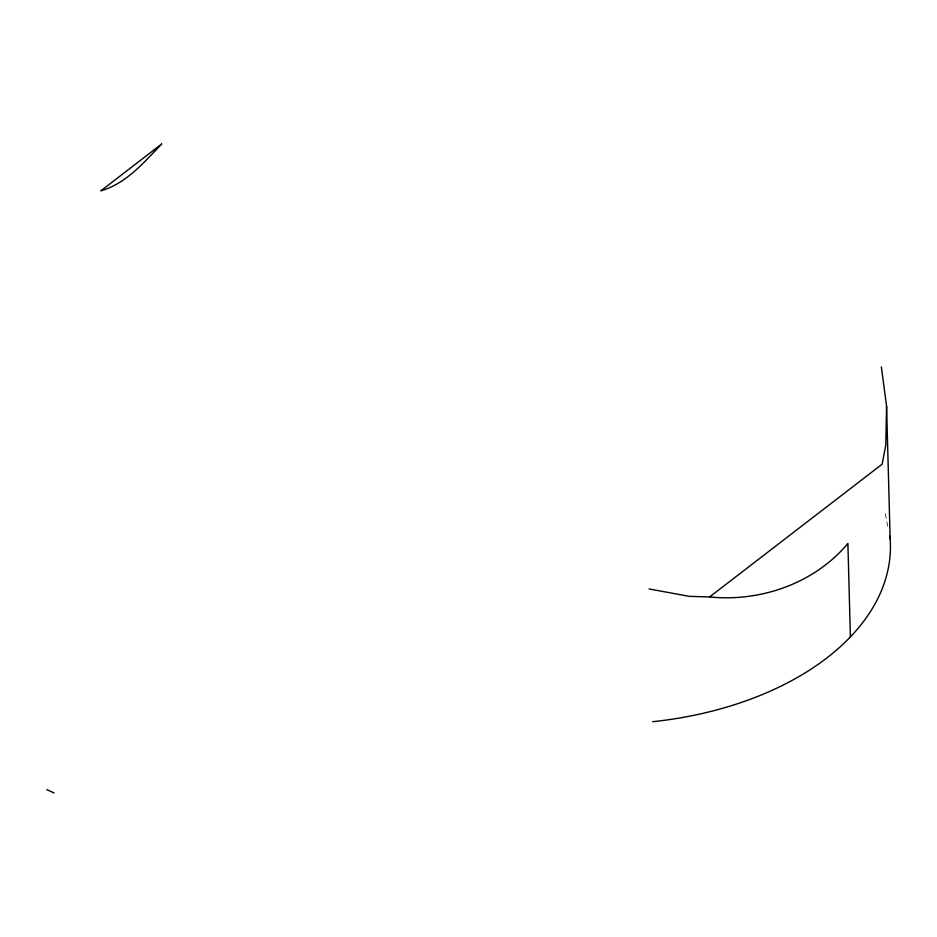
<?xml version="1.0" encoding="UTF-8"?>
<svg xmlns="http://www.w3.org/2000/svg" width="937" height="937" viewBox="0 0 937 937"><rect width="100%" height="100%" fill="white"/><g stroke="black" fill="none" stroke-linecap="round" stroke-linejoin="round"><path stroke-width="0.7" stroke-dasharray="4.68 3.51" d="M885.324 513.792L887.737 526.371"/><path stroke-width="1.41" d="M881.366 366.917L886.578 406.201L885.781 445.145L882.15 464.178L709.637 596.939L689.316 596.342L649.095 588.963M709.637 596.939C760.75 602.163 814.546 583.329 847.891 543.46L850.398 636.82M54.018 792.936L46.85 789.622M889.611 536.163L890.15 538.962A277.598 172.818 -1.5 0 1 652.667 721.713M886.578 406.201L890.15 538.962M161.621 144.064C144.029 162.288 126.108 183.711 100.833 190.832L161.621 144.064"/></g></svg>
